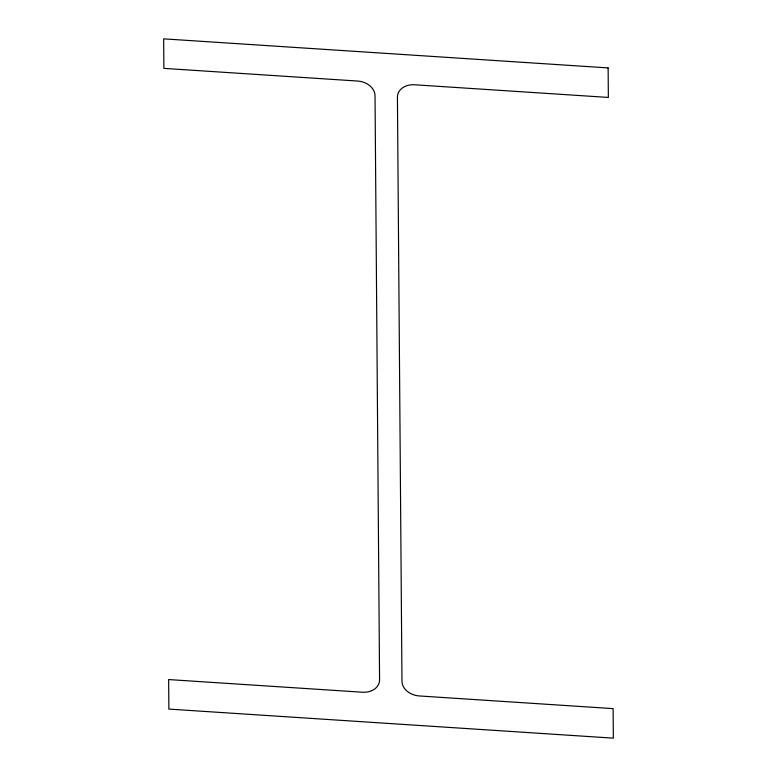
<?xml version="1.0" encoding="UTF-8"?>
<svg xmlns="http://www.w3.org/2000/svg" width="777" height="777" viewBox="0 0 777 777"><rect width="100%" height="100%" fill="white"/><g stroke="black" fill="none" stroke-linecap="round" stroke-linejoin="round"><path stroke-width="1.17" d="M608.129 67.91L163.656 38.85L163.879 68.376L357.692 81.051A17.337 13.452 10.2 0 1 375.029 95.726L379.574 679.817A17.337 13.452 10.2 0 1 362.451 692.229L168.648 679.564L168.871 709.09L613.344 738.15L613.121 708.624L419.308 695.949A17.337 13.452 10.2 0 1 401.971 681.274L397.426 97.183A17.337 13.452 10.2 0 1 414.549 84.771L608.352 97.436L608.129 67.91"/></g></svg>
